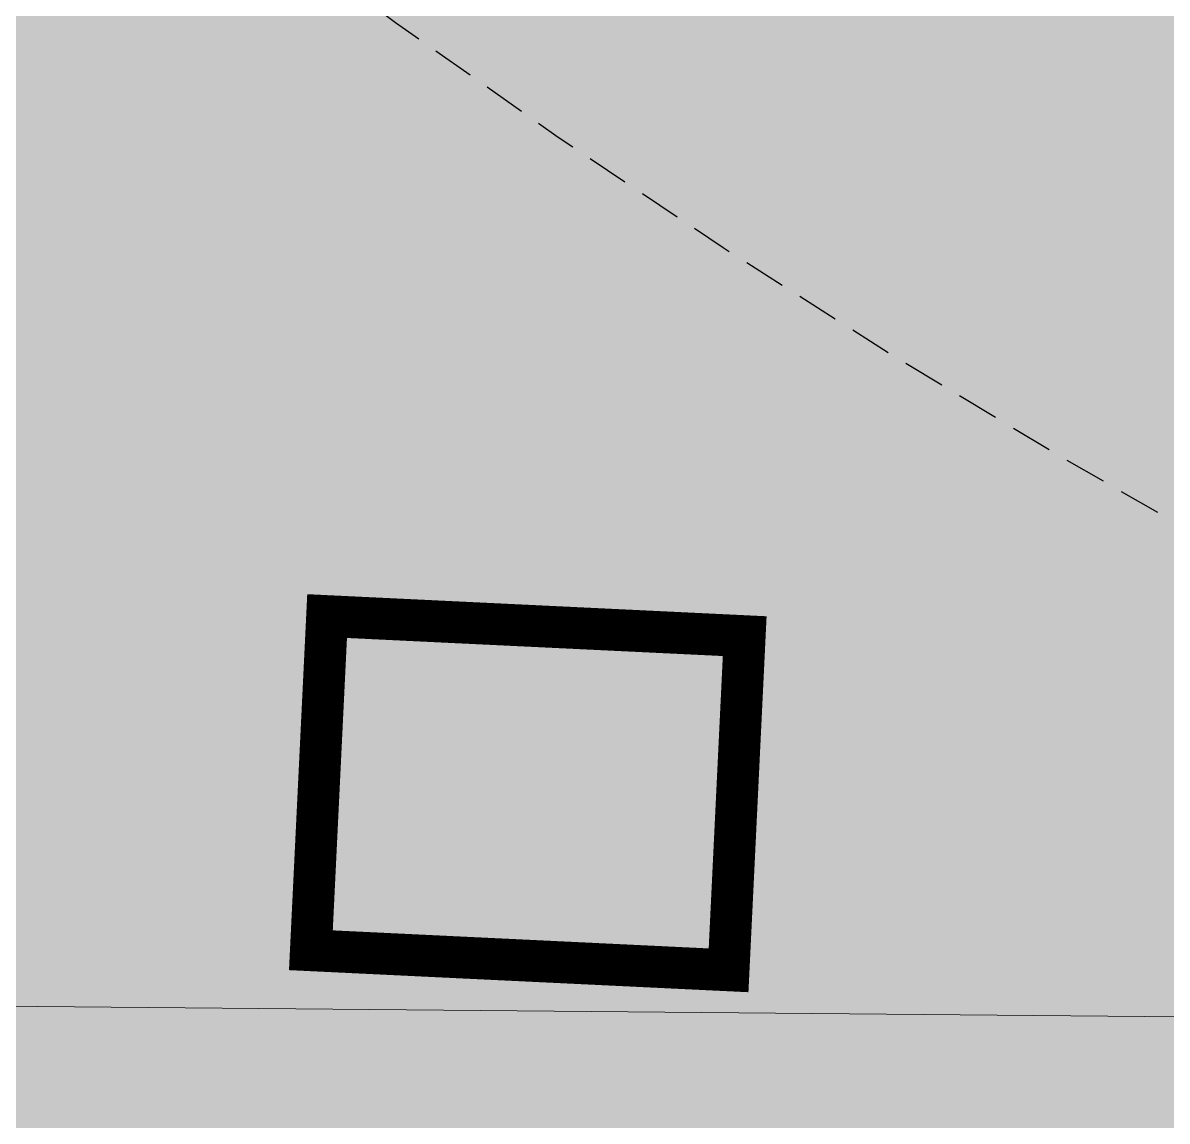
# Model space of a CAD drawing. Header units: metres. Extents: x 320712 to 330859, y 7395954 to 7410037.
# Drawn here: x 324871.21 to 324884.89, y 7397949.91 to 7397963.04 of the extents above; entities that cross this region are included whole.
import ezdxf

# ---------------------------------------------------------------- set-up
doc = ezdxf.new("R2010")
doc.units = ezdxf.units.M
doc.linetypes.add('DASHED', pattern=[0.75, 0.5, -0.25])
doc.layers.add('_AUX-PLATAFORMA EXISTENTE', color=252, linetype='Continuous', lineweight=25)
doc.layers.add('U-HZ-EIXO PATIO', color=200, linetype='PATIO_LINE', lineweight=30)
for name, color, linetype in [('_EDIFICACOES_PATIO_LAPA', 30, 'Continuous'), ('F-HATCH-MRS', 91, 'Continuous'), ('F-HZ-SISTEMA_VIARIO', 3, 'Continuous')]:
    doc.layers.add(name, color=color, linetype=linetype)
doc.styles.get("Standard").update_dxf_attribs({"font": 'arial.ttf'})
doc.linetypes.add('PATIO_LINE', pattern='A,3.5,-0.25,["PATIO",Standard,S=0.175,R=0,X=-0.05,Y=-0.1],-0.9', length=4.65)

# ---------------------------------------------------------------- blocks, each defined once
blk = doc.blocks.new('Pátio Lapa')
at = {"layer": 'F-HZ-SISTEMA_VIARIO', "lineweight": 0}
h = blk.add_hatch(color=252, dxfattribs=at)
h.dxf.hatch_style = 1
h.paths.add_polyline_path([(324139.774, 7397036.191, -0.125598), (324125.342, 7397053.349, 1.639589), (324111.414, 7397037.153), (324151.406, 7397022.84, 0.068721), (324167.007, 7397019.048), (324348.158, 7397017.414, -0.438488), (324354.798, 7396987.972, -0.020052), (324339.741, 7396968.499), (324359.574, 7396982.616, 0.001306), (324360.528, 7396983.951, 0.487958), (324347.649, 7397025.374), (324321.833, 7397034.408), (324297.742, 7397044.263), (324242.6, 7397068.43, -0.048072), (324230.271, 7397076.95, -0.125598), (324218.547, 7397096.061, 1.639589), (324202.368, 7397082.113), (324239.79, 7397062.018), (324295.012, 7397037.817), (324319.35, 7397027.861), (324324.012, 7397026.229, -0.839327), (324323.763, 7397024.634), (324167.07, 7397026.048, -0.06127), (324153.232, 7397029.597, -0.048072)])
h.paths.add_polyline_path([(324126.17, 7397039.303), (324113.337, 7397043.9, -1.729444), (324118.916, 7397050.562, 0.06425)], flags=16)
h.paths.add_polyline_path([(324211.778, 7397094.259, 0.06425), (324217.28, 7397082.047), (324205.271, 7397088.499, -1.729444)], flags=16)
at = {"layer": '_EDIFICACOES_PATIO_LAPA', "color": 152, "linetype": 'DASHED', "ltscale": 10, "true_color": 0x2776bb, "const_width": 0.5}
blk.add_lwpolyline([(324200.8, 7397026.446), (324205.795, 7397026.206), (324205.988, 7397030.201), (324200.994, 7397030.441)], close=True, dxfattribs=at)
at = {"layer": 'F-HZ-SISTEMA_VIARIO', "lineweight": 0}
blk.add_lwpolyline([(324153.232, 7397029.597, 0.06127), (324167.07, 7397026.048), (324323.763, 7397024.634)], format="xyb", dxfattribs=at)
at = {"layer": 'U-HZ-EIXO PATIO', "linetype": 'DASHED', "lineweight": -3, "flags": 128}
blk.add_lwpolyline([(324282.151, 7397018.404), (324259.521, 7397018.597, -0.192465), (324190.826, 7397046.739), (324011.209, 7397220.589)], format="xyb", dxfattribs=at)
at = {"layer": 'U-HZ-EIXO PATIO', "lineweight": -3}
blk.add_lwpolyline([(324282.132, 7397018.288), (324250.106, 7397023.997, -0.148184), (324198.524, 7397050.516), (324023.749, 7397219.679)], format="xyb", dxfattribs=at)
blk = doc.blocks.new('ACAD-Trecho Total_BASE ESTAÇÕES_2021.04.13')
at = {"layer": '_AUX-PLATAFORMA EXISTENTE'}
blk.add_blockref('Pátio Lapa', (673.854, 925.505), dxfattribs=at)

msp = doc.modelspace()

# ---------------------------------------------------------------- hatches: boundary and pattern name
at = {"layer": 'F-HATCH-MRS', "transparency": 33554559}
h = msp.add_hatch(color=256, dxfattribs=at)
h.dxf.hatch_style = 1
edge = h.paths.add_edge_path()
edge.add_arc((324780.766, 7397976.065), 12.583, 155.9058, 222.5791)
edge.add_line((324771.501, 7397967.551), (324773.275, 7397966.838))
edge.add_line((324773.275, 7397966.838), (324799.918, 7397955.732))
edge.add_line((324799.918, 7397955.732), (324839.62, 7397942.551))
edge.add_line((324839.62, 7397942.551), (324865.351, 7397942.203))
edge.add_line((324865.351, 7397942.203), (324909.764, 7397941.781))
edge.add_line((324909.764, 7397941.781), (325010.712, 7397941.705))
edge.add_line((325010.712, 7397941.705), (325009.911, 7397954.765))
edge.add_arc((325083.005, 7398280.723), 334.053, 257.36079, 269.18505)
edge.add_line((325078.254, 7397946.704), (325052.217, 7397959.49))
edge.add_line((325052.217, 7397959.49), (325020.933, 7397974.835))
edge.add_line((325020.933, 7397974.835), (324939.377, 7398013.189))
edge.add_line((324939.377, 7398013.189), (324873.419, 7398043.579))
edge.add_line((324873.419, 7398043.579), (324857.634, 7398032.632))
edge.add_line((324857.634, 7398032.632), (324781.96, 7398105.236))
edge.add_line((324781.96, 7398105.236), (324769.8, 7398092.962))
edge.add_line((324769.8, 7398092.962), (324758.308, 7398081.022))
edge.add_line((324758.308, 7398081.022), (324724.541, 7398113.522))
edge.add_line((324724.541, 7398113.522), (324704.611, 7398132.526))
edge.add_line((324704.611, 7398132.526), (324659.019, 7398086.508))
edge.add_line((324659.019, 7398086.508), (324769.28, 7397981.201))
edge = h.paths.add_edge_path()
edge.add_line((324453.877, 7398725.244), (324455.592, 7398717.54))
edge.add_line((324455.592, 7398717.54), (324464.423, 7398678.144))
edge.add_line((324464.423, 7398678.144), (324474.601, 7398629.709))
edge.add_line((324474.601, 7398629.709), (324484.497, 7398582.559))
edge.add_line((324484.497, 7398582.559), (324491.268, 7398550.302))
edge.add_line((324491.268, 7398550.302), (324500.959, 7398473.74))
edge.add_arc((324706.006, 7398481.473), 205.193, 182.15951, 219.01085)
edge.add_line((324546.566, 7398352.31), (324559.375, 7398338.31))
edge.add_line((324559.375, 7398338.31), (324648.627, 7398250.524))
edge.add_line((324648.627, 7398250.524), (324652.544, 7398254.555))
edge.add_line((324652.544, 7398254.555), (324626.241, 7398280.134))
edge.add_line((324626.241, 7398280.134), (324574.761, 7398329.483))
edge.add_line((324574.761, 7398329.483), (324591.593, 7398347.334))
edge.add_line((324591.593, 7398347.334), (324591.013, 7398347.913))
edge.add_line((324591.013, 7398347.913), (324587.301, 7398343.979))
edge.add_line((324587.301, 7398343.979), (324570.024, 7398360.376))
edge.add_line((324570.024, 7398360.376), (324571.171, 7398361.564))
edge.add_line((324571.171, 7398361.564), (324556.264, 7398375.617))
edge.add_line((324556.264, 7398375.617), (324558.375, 7398377.9))
edge.add_line((324558.375, 7398377.9), (324547.776, 7398389.291))
edge.add_line((324547.776, 7398389.291), (324554.517, 7398395.816))
edge.add_line((324554.517, 7398395.816), (324561.269, 7398389.514))
edge.add_line((324561.269, 7398389.514), (324557.36, 7398385.327))
edge.add_line((324557.36, 7398385.327), (324567.715, 7398375.431))
edge.add_line((324567.715, 7398375.431), (324570.014, 7398377.762))
edge.add_line((324570.014, 7398377.762), (324573.026, 7398374.792))
edge.add_line((324573.026, 7398374.792), (324570.775, 7398372.522))
edge.add_line((324570.775, 7398372.522), (324594.249, 7398350.15))
edge.add_line((324594.249, 7398350.15), (324596.977, 7398353.043))
edge.add_line((324596.977, 7398353.043), (324648.872, 7398303.315))
edge.add_line((324648.872, 7398303.315), (324667.171, 7398319.566))
edge.add_line((324667.171, 7398319.566), (324642.254, 7398349.941))
edge.add_line((324642.254, 7398349.941), (324629.618, 7398366.167))
edge.add_line((324629.618, 7398366.167), (324615.207, 7398386.088))
edge.add_line((324615.207, 7398386.088), (324604.508, 7398401.094))
edge.add_line((324604.508, 7398401.094), (324595.962, 7398414.197))
edge.add_line((324595.962, 7398414.197), (324585.193, 7398431.209))
edge.add_line((324585.193, 7398431.209), (324571.402, 7398454.137))
edge.add_line((324571.402, 7398454.137), (324554.96, 7398483.182))
edge.add_line((324554.96, 7398483.182), (324544.218, 7398504.415))
edge.add_line((324544.218, 7398504.415), (324530.988, 7398531.603))
edge.add_line((324530.988, 7398531.603), (324517.867, 7398560.616))
edge.add_line((324517.867, 7398560.616), (324508.791, 7398583.153))
edge.add_line((324508.791, 7398583.153), (324499.968, 7398604.816))
edge.add_line((324499.968, 7398604.816), (324493.141, 7398623.54))
edge.add_line((324493.141, 7398623.54), (324484.615, 7398648.597))
edge.add_line((324484.615, 7398648.597), (324477.992, 7398671.364))
edge.add_line((324477.992, 7398671.364), (324470.638, 7398692.061))
edge.add_line((324470.638, 7398692.061), (324463.478, 7398712.215))
edge.add_line((324463.478, 7398712.215), (324453.46, 7398740.409))
edge.add_line((324453.46, 7398740.409), (324451.931, 7398744.711))
edge.add_line((324451.931, 7398744.711), (324448.626, 7398754.014))
edge.add_line((324448.626, 7398754.014), (324447.444, 7398757.34))
edge.add_line((324447.444, 7398757.34), (324446.547, 7398759.864))
edge.add_line((324446.547, 7398759.864), (324445.534, 7398762.716))
edge.add_line((324445.534, 7398762.716), (324446.36, 7398759.007))
edge.add_line((324446.36, 7398759.007), (324447.055, 7398755.884))
edge.add_line((324447.055, 7398755.884), (324448.419, 7398749.757))
edge.add_line((324448.419, 7398749.757), (324449.285, 7398745.869))
edge.add_line((324449.285, 7398745.869), (324451.557, 7398735.664))
edge.add_line((324451.557, 7398735.664), (324456.752, 7398717.725))
edge.add_line((324456.752, 7398717.725), (324452.975, 7398729.294))
edge.add_line((324452.975, 7398729.294), (324453.877, 7398725.244))

# ---------------------------------------------------------------- block references
at = {"color": 7, "true_color": 0xffffff}
msp.add_blockref('ACAD-Trecho Total_BASE ESTAÇÕES_2021.04.13', (0, 0), dxfattribs=at)

doc.saveas('drawing.dxf')
